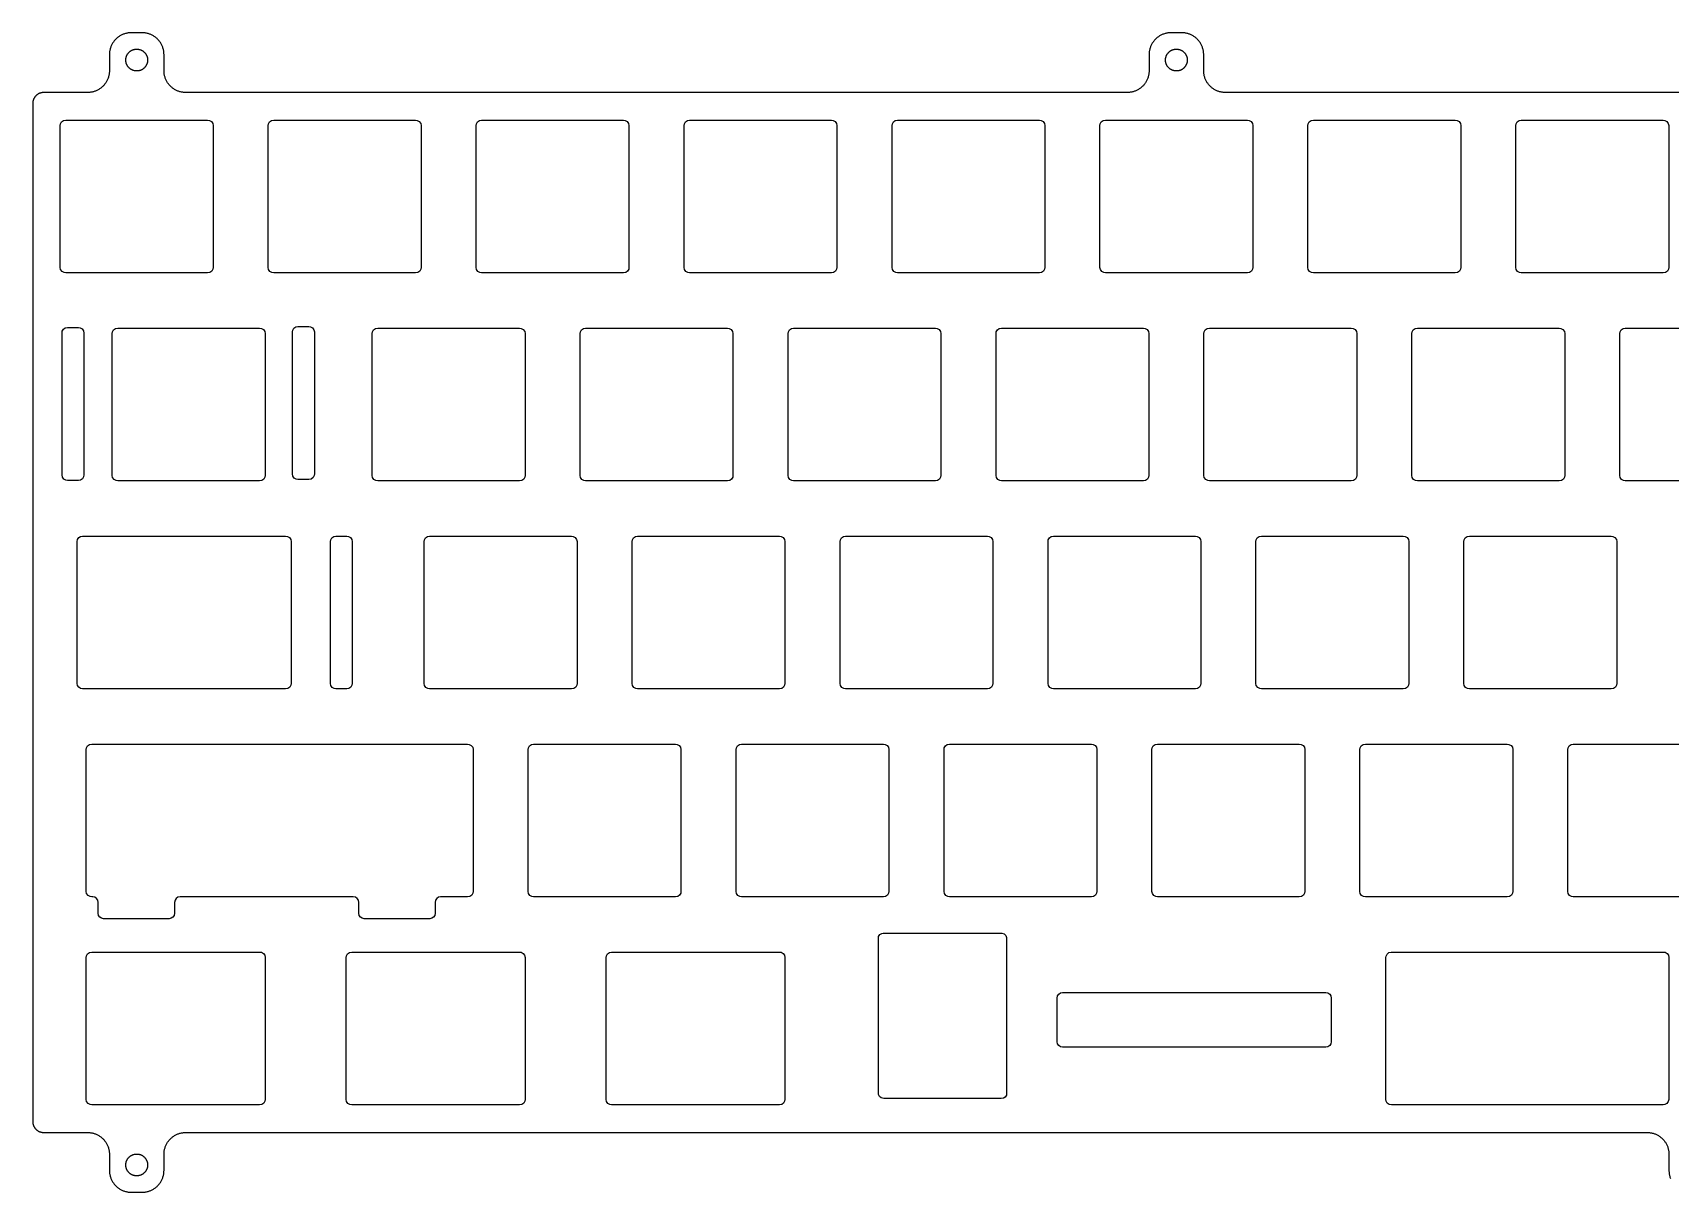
# Model space of a CAD drawing. Header units: millimetres. Extents: x -2 to 303, y -159 to -53.
# Drawn here: x -1.8 to 148.2, y -158.8 to -52.6 of the extents above; entities that cross this region are included whole.
import ezdxf

# ---------------------------------------------------------------- set-up
doc = ezdxf.new("R2010")
doc.units = ezdxf.units.MM
doc.layers.get('0').update_dxf_attribs({"linetype": 'CONTINUOUS'})

msp = doc.modelspace()

# ---------------------------------------------------------------- linework, layer by layer
msp.add_lwpolyline([(193.72159, -58.05837), (107.47159, -58.05837), (107.40331, -58.05721), (107.33511, -58.05371), (107.26706, -58.04789), (107.19926, -58.03974), (107.13177, -58.02929), (107.06468, -58.01654), (106.99806, -58.00151), (106.932, -57.98421), (106.86656, -57.96466), (106.80183, -57.94289), (106.73788, -57.91893), (106.67479, -57.8928), (106.61262, -57.86452), (106.55146, -57.83414), (106.49137, -57.80169), (106.43242, -57.76721), (106.37469, -57.73074), (106.31823, -57.69231), (106.26312, -57.65198), (106.20942, -57.6098), (106.15718, -57.5658), (106.10648, -57.52004), (106.05738, -57.47259), (106.00992, -57.42348), (105.96416, -57.37278), (105.92017, -57.32055), (105.87798, -57.26685), (105.83765, -57.21173), (105.79923, -57.15528), (105.76275, -57.09754), (105.72827, -57.03859), (105.69582, -56.9785), (105.66544, -56.91734), (105.63717, -56.85517), (105.61103, -56.79208), (105.58707, -56.72813), (105.5653, -56.6634), (105.54576, -56.59797), (105.52846, -56.5319), (105.51342, -56.46528), (105.50067, -56.39819), (105.49022, -56.33071), (105.48208, -56.2629), (105.47625, -56.19486), (105.47276, -56.12665), (105.47159, -56.05837), (105.47159, -54.58337), (105.47042, -54.51509), (105.46693, -54.44689), (105.46111, -54.37884), (105.45296, -54.31104), (105.44251, -54.24355), (105.42976, -54.17646), (105.41473, -54.10984), (105.39743, -54.04378), (105.37788, -53.97834), (105.35611, -53.91361), (105.33215, -53.84966), (105.30601, -53.78657), (105.27774, -53.72441), (105.24736, -53.66324), (105.21491, -53.60315), (105.18043, -53.5442), (105.14396, -53.48647), (105.10553, -53.43001), (105.0652, -53.3749), (105.02301, -53.3212), (104.97902, -53.26897), (104.93326, -53.21827), (104.8858, -53.16916), (104.8367, -53.1217), (104.786, -53.07595), (104.73377, -53.03195), (104.68006, -52.98976), (104.62495, -52.94943), (104.56849, -52.91101), (104.51076, -52.87453), (104.45181, -52.84005), (104.39172, -52.8076), (104.33056, -52.77722), (104.26839, -52.74895), (104.2053, -52.72282), (104.14135, -52.69885), (104.07662, -52.67708), (104.01118, -52.65754), (103.94512, -52.64024), (103.8785, -52.6252), (103.81141, -52.61245), (103.74392, -52.602), (103.67612, -52.59386), (103.60808, -52.58804), (103.53987, -52.58454), (103.47159, -52.58337), (102.47159, -52.58337), (102.40331, -52.58454), (102.33511, -52.58804), (102.26706, -52.59386), (102.19926, -52.602), (102.13177, -52.61245), (102.06468, -52.6252), (101.99806, -52.64024), (101.932, -52.65754), (101.86656, -52.67708), (101.80183, -52.69885), (101.73788, -52.72282), (101.67479, -52.74895), (101.61262, -52.77722), (101.55146, -52.8076), (101.49137, -52.84005), (101.43242, -52.87453), (101.37469, -52.91101), (101.31823, -52.94943), (101.26312, -52.98976), (101.20942, -53.03195), (101.15718, -53.07595), (101.10648, -53.1217), (101.05738, -53.16916), (101.00992, -53.21827), (100.96416, -53.26897), (100.92017, -53.3212), (100.87798, -53.3749), (100.83765, -53.43001), (100.79923, -53.48647), (100.76275, -53.5442), (100.72827, -53.60315), (100.69582, -53.66324), (100.66544, -53.72441), (100.63717, -53.78657), (100.61103, -53.84966), (100.58707, -53.91361), (100.5653, -53.97834), (100.54576, -54.04378), (100.52846, -54.10984), (100.51342, -54.17646), (100.50067, -54.24355), (100.49022, -54.31104), (100.48208, -54.37884), (100.47625, -54.44689), (100.47276, -54.51509), (100.47159, -54.58337), (100.47159, -56.05837), (100.47042, -56.12665), (100.46693, -56.19486), (100.46111, -56.2629), (100.45296, -56.33071), (100.44251, -56.39819), (100.42976, -56.46528), (100.41473, -56.5319), (100.39743, -56.59797), (100.37788, -56.6634), (100.35611, -56.72813), (100.33215, -56.79208), (100.30601, -56.85517), (100.27774, -56.91734), (100.24736, -56.9785), (100.21491, -57.03859), (100.18043, -57.09754), (100.14396, -57.15528), (100.10553, -57.21173), (100.0652, -57.26685), (100.02301, -57.32055), (99.97902, -57.37278), (99.93326, -57.42348), (99.8858, -57.47259), (99.8367, -57.52004), (99.786, -57.5658), (99.73377, -57.6098), (99.68006, -57.65198), (99.62495, -57.69231), (99.56849, -57.73074), (99.51076, -57.76721), (99.45181, -57.80169), (99.39172, -57.83414), (99.33056, -57.86452), (99.26839, -57.8928), (99.2053, -57.91893), (99.14135, -57.94289), (99.07662, -57.96466), (99.01118, -57.98421), (98.94512, -58.00151), (98.8785, -58.01654), (98.81141, -58.02929), (98.74392, -58.03974), (98.67612, -58.04789), (98.60808, -58.05371), (98.53987, -58.05721), (98.47159, -58.05837), (12.22159, -58.05837), (12.15331, -58.05721), (12.08511, -58.05371), (12.01706, -58.04789), (11.94926, -58.03974), (11.88177, -58.02929), (11.81468, -58.01654), (11.74806, -58.00151), (11.682, -57.98421), (11.61656, -57.96466), (11.55183, -57.94289), (11.48788, -57.91893), (11.42479, -57.8928), (11.36262, -57.86452), (11.30146, -57.83414), (11.24137, -57.80169), (11.18242, -57.76721), (11.12469, -57.73074), (11.06823, -57.69231), (11.01312, -57.65198), (10.95942, -57.6098), (10.90718, -57.5658), (10.85648, -57.52004), (10.80738, -57.47259), (10.75992, -57.42348), (10.71416, -57.37278), (10.67017, -57.32055), (10.62798, -57.26685), (10.58765, -57.21173), (10.54923, -57.15528), (10.51275, -57.09754), (10.47827, -57.03859), (10.44582, -56.9785), (10.41544, -56.91734), (10.38717, -56.85517), (10.36103, -56.79208), (10.33707, -56.72813), (10.3153, -56.6634), (10.29576, -56.59797), (10.27846, -56.5319), (10.26342, -56.46528), (10.25067, -56.39819), (10.24022, -56.33071), (10.23208, -56.2629), (10.22625, -56.19486), (10.22276, -56.12665), (10.22159, -56.05837), (10.22159, -54.58337), (10.22042, -54.51509), (10.21693, -54.44689), (10.21111, -54.37884), (10.20296, -54.31104), (10.19251, -54.24355), (10.17976, -54.17646), (10.16473, -54.10984), (10.14743, -54.04378), (10.12788, -53.97834), (10.10611, -53.91361), (10.08215, -53.84966), (10.05601, -53.78657), (10.02774, -53.72441), (9.99736, -53.66324), (9.96491, -53.60315), (9.93043, -53.5442), (9.89396, -53.48647), (9.85553, -53.43001), (9.8152, -53.3749), (9.77301, -53.3212), (9.72902, -53.26897), (9.68326, -53.21827), (9.6358, -53.16916), (9.5867, -53.1217), (9.536, -53.07595), (9.48377, -53.03195), (9.43006, -52.98976), (9.37495, -52.94943), (9.31849, -52.91101), (9.26076, -52.87453), (9.20181, -52.84005), (9.14172, -52.8076), (9.08056, -52.77722), (9.01839, -52.74895), (8.9553, -52.72282), (8.89135, -52.69885), (8.82662, -52.67708), (8.76118, -52.65754), (8.69512, -52.64024), (8.6285, -52.6252), (8.56141, -52.61245), (8.49392, -52.602), (8.42612, -52.59386), (8.35808, -52.58804), (8.28987, -52.58454), (8.22159, -52.58337), (7.22159, -52.58337), (7.15331, -52.58454), (7.08511, -52.58804), (7.01706, -52.59386), (6.94926, -52.602), (6.88177, -52.61245), (6.81468, -52.6252), (6.74806, -52.64024), (6.682, -52.65754), (6.61656, -52.67708), (6.55183, -52.69885), (6.48788, -52.72282), (6.42479, -52.74895), (6.36262, -52.77722), (6.30146, -52.8076), (6.24137, -52.84005), (6.18242, -52.87453), (6.12469, -52.91101), (6.06823, -52.94943), (6.01312, -52.98976), (5.95942, -53.03195), (5.90718, -53.07595), (5.85648, -53.1217), (5.80738, -53.16916), (5.75992, -53.21827), (5.71416, -53.26897), (5.67017, -53.3212), (5.62798, -53.3749), (5.58765, -53.43001), (5.54923, -53.48647), (5.51275, -53.5442), (5.47827, -53.60315), (5.44582, -53.66324), (5.41544, -53.72441), (5.38717, -53.78657), (5.36103, -53.84966), (5.33707, -53.91361), (5.3153, -53.97834), (5.29576, -54.04378), (5.27846, -54.10984), (5.26342, -54.17646), (5.25067, -54.24355), (5.24022, -54.31104), (5.23208, -54.37884), (5.22625, -54.44689), (5.22276, -54.51509), (5.22159, -54.58337), (5.22159, -56.05837), (5.22042, -56.12665), (5.21693, -56.19486), (5.21111, -56.2629), (5.20296, -56.33071), (5.19251, -56.39819), (5.17976, -56.46528), (5.16473, -56.5319), (5.14743, -56.59797), (5.12788, -56.6634), (5.10611, -56.72813), (5.08215, -56.79208), (5.05601, -56.85517), (5.02774, -56.91734), (4.99736, -56.9785), (4.96491, -57.03859), (4.93043, -57.09754), (4.89396, -57.15528), (4.85553, -57.21173), (4.8152, -57.26685), (4.77301, -57.32055), (4.72902, -57.37278), (4.68326, -57.42348), (4.6358, -57.47259), (4.5867, -57.52004), (4.536, -57.5658), (4.48377, -57.6098), (4.43006, -57.65198), (4.37495, -57.69231), (4.31849, -57.73074), (4.26076, -57.76721), (4.20181, -57.80169), (4.14172, -57.83414), (4.08056, -57.86452), (4.01839, -57.8928), (3.9553, -57.91893), (3.89135, -57.94289), (3.82662, -57.96466), (3.76118, -57.98421), (3.69512, -58.00151), (3.6285, -58.01654), (3.56141, -58.02929), (3.49392, -58.03974), (3.42612, -58.04789), (3.35808, -58.05371), (3.28987, -58.05721), (3.22159, -58.05837), (-0.80283, -58.05837), (-0.83697, -58.05896), (-0.87107, -58.0607), (-0.90509, -58.06362), (-0.93899, -58.06769), (-0.97274, -58.07291), (-1.00628, -58.07929), (-1.03959, -58.08681), (-1.07262, -58.09546), (-1.10534, -58.10523), (-1.13771, -58.11611), (-1.16968, -58.12809), (-1.20123, -58.14116), (-1.23231, -58.1553), (-1.26289, -58.17049), (-1.29294, -58.18671), (-1.32241, -58.20395), (-1.35128, -58.22219), (-1.37951, -58.2414), (-1.40706, -58.26157), (-1.43391, -58.28266), (-1.46003, -58.30466), (-1.48538, -58.32754), (-1.50993, -58.35126), (-1.53366, -58.37582), (-1.55654, -58.40117), (-1.57854, -58.42728), (-1.59963, -58.45414), (-1.6198, -58.48169), (-1.63901, -58.50992), (-1.65724, -58.53879), (-1.67449, -58.56826), (-1.69071, -58.59831), (-1.7059, -58.62889), (-1.72004, -58.65997), (-1.7331, -58.69152), (-1.74509, -58.72349), (-1.75597, -58.75586), (-1.76574, -58.78857), (-1.77439, -58.82161), (-1.78191, -58.85492), (-1.78828, -58.88846), (-1.79351, -58.92221), (-1.79758, -58.95611), (-1.80049, -58.99013), (-1.80224, -59.02423), (-1.80283, -59.05837), (-1.80283, -152.30625), (-1.80224, -152.34039), (-1.80049, -152.37449), (-1.79758, -152.40851), (-1.79351, -152.44242), (-1.78828, -152.47616), (-1.78191, -152.5097), (-1.77439, -152.54301), (-1.76574, -152.57605), (-1.75597, -152.60876), (-1.74509, -152.64113), (-1.7331, -152.6731), (-1.72004, -152.70465), (-1.7059, -152.73573), (-1.69071, -152.76631), (-1.67449, -152.79636), (-1.65724, -152.82583), (-1.63901, -152.8547), (-1.6198, -152.88293), (-1.59963, -152.91049), (-1.57854, -152.93734), (-1.55654, -152.96345), (-1.53366, -152.9888), (-1.50993, -153.01336), (-1.48538, -153.03708), (-1.46003, -153.05996), (-1.43391, -153.08196), (-1.40706, -153.10305), (-1.37951, -153.12322), (-1.35128, -153.14243), (-1.32241, -153.16067), (-1.29294, -153.17791), (-1.26289, -153.19413), (-1.23231, -153.20932), (-1.20123, -153.22346), (-1.16968, -153.23653), (-1.13771, -153.24851), (-1.10534, -153.25939), (-1.07262, -153.26917), (-1.03959, -153.27782), (-1.00628, -153.28533), (-0.97274, -153.29171), (-0.93899, -153.29693), (-0.90509, -153.30101), (-0.87107, -153.30392), (-0.83697, -153.30567), (-0.80283, -153.30625), (3.22159, -153.30625), (3.28987, -153.30741), (3.35808, -153.31091), (3.42612, -153.31673), (3.49392, -153.32488), (3.56141, -153.33533), (3.6285, -153.34808), (3.69512, -153.36311), (3.76118, -153.38041), (3.82662, -153.39996), (3.89135, -153.42173), (3.9553, -153.44569), (4.01839, -153.47183), (4.08056, -153.5001), (4.14172, -153.53048), (4.20181, -153.56293), (4.26076, -153.59741), (4.31849, -153.63388), (4.37495, -153.67231), (4.43006, -153.71264), (4.48377, -153.75483), (4.536, -153.79882), (4.5867, -153.84458), (4.6358, -153.89204), (4.68326, -153.94114), (4.72902, -153.99184), (4.77301, -154.04407), (4.8152, -154.09778), (4.85553, -154.15289), (4.89396, -154.20934), (4.93043, -154.26708), (4.96491, -154.32603), (4.99736, -154.38612), (5.02774, -154.44728), (5.05601, -154.50945), (5.08215, -154.57254), (5.10611, -154.63649), (5.12788, -154.70122), (5.14743, -154.76666), (5.16473, -154.83272), (5.17976, -154.89934), (5.19251, -154.96643), (5.20296, -155.03392), (5.21111, -155.10172), (5.21693, -155.16976), (5.22042, -155.23797), (5.22159, -155.30625), (5.22159, -156.78137), (5.22276, -156.84965), (5.22625, -156.91786), (5.23208, -156.9859), (5.24022, -157.05371), (5.25067, -157.12119), (5.26342, -157.18828), (5.27846, -157.2549), (5.29576, -157.32097), (5.3153, -157.3864), (5.33707, -157.45113), (5.36103, -157.51508), (5.38717, -157.57817), (5.41544, -157.64034), (5.44582, -157.7015), (5.47827, -157.76159), (5.51275, -157.82054), (5.54923, -157.87828), (5.58765, -157.93473), (5.62798, -157.98984), (5.67017, -158.04355), (5.71416, -158.09578), (5.75992, -158.14648), (5.80738, -158.19559), (5.85648, -158.24304), (5.90718, -158.2888), (5.95942, -158.33279), (6.01312, -158.37498), (6.06823, -158.41531), (6.12469, -158.45374), (6.18242, -158.49021), (6.24137, -158.52469), (6.30146, -158.55714), (6.36262, -158.58752), (6.42479, -158.61579), (6.48788, -158.64193), (6.55183, -158.66589), (6.61656, -158.68766), (6.682, -158.70721), (6.74806, -158.72451), (6.81468, -158.73954), (6.88177, -158.75229), (6.94926, -158.76274), (7.01706, -158.77089), (7.08511, -158.77671), (7.15331, -158.78021), (7.22159, -158.78137), (8.22159, -158.78137), (8.28987, -158.78021), (8.35808, -158.77671), (8.42612, -158.77089), (8.49392, -158.76274), (8.56141, -158.75229), (8.6285, -158.73954), (8.69512, -158.72451), (8.76118, -158.70721), (8.82662, -158.68766), (8.89135, -158.66589), (8.9553, -158.64193), (9.01839, -158.61579), (9.08056, -158.58752), (9.14172, -158.55714), (9.20181, -158.52469), (9.26076, -158.49021), (9.31849, -158.45374), (9.37495, -158.41531), (9.43006, -158.37498), (9.48377, -158.33279), (9.536, -158.2888), (9.5867, -158.24304), (9.6358, -158.19559), (9.68326, -158.14648), (9.72902, -158.09578), (9.77301, -158.04355), (9.8152, -157.98984), (9.85553, -157.93473), (9.89396, -157.87828), (9.93043, -157.82054), (9.96491, -157.76159), (9.99736, -157.7015), (10.02774, -157.64034), (10.05601, -157.57817), (10.08215, -157.51508), (10.10611, -157.45113), (10.12788, -157.3864), (10.14743, -157.32097), (10.16473, -157.2549), (10.17976, -157.18828), (10.19251, -157.12119), (10.20296, -157.05371), (10.21111, -156.9859), (10.21693, -156.91786), (10.22042, -156.84965), (10.22159, -156.78137), (10.22159, -155.30625), (10.22276, -155.23797), (10.22625, -155.16976), (10.23208, -155.10172), (10.24022, -155.03392), (10.25067, -154.96643), (10.26342, -154.89934), (10.27846, -154.83272), (10.29576, -154.76666), (10.3153, -154.70122), (10.33707, -154.63649), (10.36103, -154.57254), (10.38717, -154.50945), (10.41544, -154.44728), (10.44582, -154.38612), (10.47827, -154.32603), (10.51275, -154.26708), (10.54923, -154.20934), (10.58765, -154.15289), (10.62798, -154.09778), (10.67017, -154.04407), (10.71416, -153.99184), (10.75992, -153.94114), (10.80738, -153.89204), (10.85648, -153.84458), (10.90718, -153.79882), (10.95942, -153.75483), (11.01312, -153.71264), (11.06823, -153.67231), (11.12469, -153.63388), (11.18242, -153.59741), (11.24137, -153.56293), (11.30146, -153.53048), (11.36262, -153.5001), (11.42479, -153.47183), (11.48788, -153.44569), (11.55183, -153.42173), (11.61656, -153.39996), (11.682, -153.38041), (11.74806, -153.36311), (11.81468, -153.34808), (11.88177, -153.33533), (11.94926, -153.32488), (12.01706, -153.31673), (12.08511, -153.31091), (12.15331, -153.30741), (12.22159, -153.30625), (146.09659, -153.30625), (146.16487, -153.30741), (146.23308, -153.31091), (146.30112, -153.31673), (146.36892, -153.32488), (146.43641, -153.33533), (146.5035, -153.34808), (146.57012, -153.36311), (146.63618, -153.38041), (146.70162, -153.39996), (146.76635, -153.42173), (146.8303, -153.44569), (146.89339, -153.47183), (146.95556, -153.5001), (147.01672, -153.53048), (147.07681, -153.56293), (147.13576, -153.59741), (147.19349, -153.63388), (147.24995, -153.67231), (147.30506, -153.71264), (147.35877, -153.75483), (147.411, -153.79882), (147.4617, -153.84458), (147.5108, -153.89204), (147.55826, -153.94114), (147.60402, -153.99184), (147.64801, -154.04407), (147.6902, -154.09778), (147.73053, -154.15289), (147.76896, -154.20934), (147.80543, -154.26708), (147.83991, -154.32603), (147.87236, -154.38612), (147.90274, -154.44728), (147.93101, -154.50945), (147.95715, -154.57254), (147.98111, -154.63649), (148.00288, -154.70122), (148.02243, -154.76666), (148.03973, -154.83272), (148.05476, -154.89934), (148.06751, -154.96643), (148.07796, -155.03392), (148.08611, -155.10172), (148.09193, -155.16976), (148.09542, -155.23797), (148.09659, -155.30625), (148.09659, -156.78137), (148.09776, -156.84965), (148.10125, -156.91786), (148.10708, -156.9859), (148.11522, -157.05371), (148.12567, -157.12119), (148.13842, -157.18828), (148.15346, -157.2549), (148.17076, -157.32097), (148.1903, -157.3864), (148.21207, -157.45113), (148.23603, -157.51508)])
for points in [[(8.47889, -54.4303), (8.5011, -54.45698), (8.52237, -54.48441), (8.54267, -54.51256), (8.56199, -54.54141), (8.58029, -54.5709), (8.59756, -54.60101), (8.61378, -54.6317), (8.62891, -54.66294), (8.64296, -54.69468), (8.6559, -54.7269), (8.6677, -54.75954), (8.67837, -54.79257), (8.68789, -54.82595), (8.69624, -54.85964), (8.70342, -54.89361), (8.70941, -54.9278), (8.71422, -54.96217), (8.71783, -54.9967), (8.72024, -55.03133), (8.72144, -55.06602), (8.72144, -55.10073), (8.72024, -55.13542), (8.71783, -55.17005), (8.71422, -55.20457), (8.70941, -55.23895), (8.70342, -55.27314), (8.69624, -55.3071), (8.68789, -55.34079), (8.67837, -55.37418), (8.6677, -55.40721), (8.6559, -55.43985), (8.64296, -55.47206), (8.62891, -55.5038), (8.61378, -55.53504), (8.59756, -55.56573), (8.58029, -55.59585), (8.56199, -55.62534), (8.54267, -55.65418), (8.52237, -55.68233), (8.5011, -55.70977), (8.47889, -55.73644), (8.45577, -55.76233), (8.43176, -55.7874), (8.4069, -55.81163), (8.38121, -55.83497), (8.35473, -55.85741), (8.32748, -55.87892), (8.2995, -55.89947), (8.27083, -55.91904), (8.2415, -55.9376), (8.21154, -55.95513), (8.18099, -55.9716), (8.14988, -55.98701), (8.11826, -56.00133), (8.08616, -56.01455), (8.05362, -56.02664), (8.02069, -56.0376), (7.98739, -56.0474), (7.95377, -56.05605), (7.91987, -56.06352), (7.88573, -56.06981), (7.8514, -56.07491), (7.81691, -56.07882), (7.7823, -56.08153), (7.74762, -56.08303), (7.71291, -56.08334), (7.67821, -56.08243), (7.64356, -56.08032), (7.60901, -56.07702), (7.57459, -56.07251), (7.54035, -56.06681), (7.50633, -56.05993), (7.47256, -56.05187), (7.4391, -56.04264), (7.40598, -56.03226), (7.37324, -56.02074), (7.34091, -56.00808), (7.30905, -55.99431), (7.27768, -55.97944), (7.24685, -55.9635), (7.21659, -55.94649), (7.18694, -55.92844), (7.15793, -55.90938), (7.1296, -55.88932), (7.10199, -55.86829), (7.07512, -55.84631), (7.04903, -55.82341), (7.02375, -55.79962), (6.99931, -55.77497), (6.97574, -55.74949), (6.95307, -55.7232), (6.93133, -55.69614), (6.91054, -55.66835), (6.89072, -55.63984), (6.87191, -55.61067), (6.85412, -55.58087), (6.83738, -55.55046), (6.8217, -55.51949), (6.80711, -55.48799), (6.79361, -55.45601), (6.78124, -55.42358), (6.77, -55.39074), (6.75991, -55.35753), (6.75097, -55.32398), (6.7432, -55.29015), (6.73662, -55.25607), (6.73122, -55.22178), (6.72701, -55.18733), (6.724, -55.15274), (6.72219, -55.11808), (6.72159, -55.08337), (6.72219, -55.04867), (6.724, -55.014), (6.72701, -54.97942), (6.73122, -54.94496), (6.73662, -54.91067), (6.7432, -54.87659), (6.75097, -54.84276), (6.75991, -54.80922), (6.77, -54.77601), (6.78124, -54.74317), (6.79361, -54.71073), (6.80711, -54.67875), (6.8217, -54.64726), (6.83738, -54.61629), (6.85412, -54.58588), (6.87191, -54.55607), (6.89072, -54.5269), (6.91054, -54.4984), (6.93133, -54.4706), (6.95307, -54.44354), (6.97574, -54.41726), (6.99931, -54.39177), (7.02375, -54.36712), (7.04903, -54.34333), (7.07512, -54.32044), (7.10199, -54.29846), (7.1296, -54.27743), (7.15793, -54.25737), (7.18694, -54.2383), (7.21659, -54.22025), (7.24685, -54.20325), (7.27768, -54.1873), (7.30905, -54.17243), (7.34091, -54.15867), (7.37324, -54.14601), (7.40598, -54.13448), (7.4391, -54.1241), (7.47256, -54.11488), (7.50633, -54.10682), (7.54035, -54.09993), (7.57459, -54.09424), (7.60901, -54.08973), (7.64356, -54.08642), (7.67821, -54.08431), (7.71291, -54.08341), (7.74762, -54.08371), (7.7823, -54.08522), (7.81691, -54.08793), (7.8514, -54.09183), (7.88573, -54.09694), (7.91987, -54.10323), (7.95377, -54.1107), (7.98739, -54.11934), (8.02069, -54.12915), (8.05362, -54.14011), (8.08616, -54.1522), (8.11826, -54.16541), (8.14988, -54.17973), (8.18099, -54.19514), (8.21154, -54.21162), (8.2415, -54.22915), (8.27083, -54.24771), (8.2995, -54.26727), (8.32748, -54.28782), (8.35473, -54.30933), (8.38121, -54.33177), (8.4069, -54.35512), (8.43176, -54.37934), (8.45577, -54.40441)], [(102.55905, -54.17243), (102.59091, -54.15867), (102.62324, -54.14601), (102.65598, -54.13448), (102.6891, -54.1241), (102.72256, -54.11488), (102.75633, -54.10682), (102.79035, -54.09993), (102.82459, -54.09424), (102.85901, -54.08973), (102.89356, -54.08642), (102.92821, -54.08431), (102.96291, -54.08341), (102.99762, -54.08371), (103.0323, -54.08522), (103.06691, -54.08793), (103.1014, -54.09183), (103.13573, -54.09694), (103.16987, -54.10323), (103.20377, -54.1107), (103.23739, -54.11934), (103.27069, -54.12915), (103.30362, -54.14011), (103.33616, -54.1522), (103.36826, -54.16541), (103.39988, -54.17973), (103.43099, -54.19514), (103.46154, -54.21162), (103.4915, -54.22915), (103.52083, -54.24771), (103.5495, -54.26727), (103.57748, -54.28782), (103.60473, -54.30933), (103.63121, -54.33177), (103.6569, -54.35512), (103.68176, -54.37934), (103.70577, -54.40441), (103.72889, -54.4303), (103.7511, -54.45698), (103.77237, -54.48441), (103.79267, -54.51256), (103.81199, -54.54141), (103.83029, -54.5709), (103.84756, -54.60101), (103.86378, -54.6317), (103.87891, -54.66294), (103.89296, -54.69468), (103.9059, -54.7269), (103.9177, -54.75954), (103.92837, -54.79257), (103.93789, -54.82595), (103.94624, -54.85964), (103.95342, -54.89361), (103.95941, -54.9278), (103.96422, -54.96217), (103.96783, -54.9967), (103.97024, -55.03133), (103.97144, -55.06602), (103.97144, -55.10073), (103.97024, -55.13542), (103.96783, -55.17005), (103.96422, -55.20457), (103.95941, -55.23895), (103.95342, -55.27314), (103.94624, -55.3071), (103.93789, -55.34079), (103.92837, -55.37418), (103.9177, -55.40721), (103.9059, -55.43985), (103.89296, -55.47206), (103.87891, -55.5038), (103.86378, -55.53504), (103.84756, -55.56573), (103.83029, -55.59585), (103.81199, -55.62534), (103.79267, -55.65418), (103.77237, -55.68233), (103.7511, -55.70977), (103.72889, -55.73644), (103.70577, -55.76233), (103.68176, -55.7874), (103.6569, -55.81163), (103.63121, -55.83497), (103.60473, -55.85741), (103.57748, -55.87892), (103.5495, -55.89947), (103.52083, -55.91904), (103.4915, -55.9376), (103.46154, -55.95513), (103.43099, -55.9716), (103.39988, -55.98701), (103.36826, -56.00133), (103.33616, -56.01455), (103.30362, -56.02664), (103.27069, -56.0376), (103.23739, -56.0474), (103.20377, -56.05605), (103.16987, -56.06352), (103.13573, -56.06981), (103.1014, -56.07491), (103.06691, -56.07882), (103.0323, -56.08153), (102.99762, -56.08303), (102.96291, -56.08334), (102.92821, -56.08243), (102.89356, -56.08032), (102.85901, -56.07702), (102.82459, -56.07251), (102.79035, -56.06681), (102.75633, -56.05993), (102.72256, -56.05187), (102.6891, -56.04264), (102.65598, -56.03226), (102.62324, -56.02074), (102.59091, -56.00808), (102.55905, -55.99431), (102.52768, -55.97944), (102.49685, -55.9635), (102.46659, -55.94649), (102.43694, -55.92844), (102.40793, -55.90938), (102.3796, -55.88932), (102.35199, -55.86829), (102.32512, -55.84631), (102.29903, -55.82341), (102.27375, -55.79962), (102.24931, -55.77497), (102.22574, -55.74949), (102.20307, -55.7232), (102.18133, -55.69614), (102.16054, -55.66835), (102.14072, -55.63984), (102.12191, -55.61067), (102.10412, -55.58087), (102.08738, -55.55046), (102.0717, -55.51949), (102.05711, -55.48799), (102.04361, -55.45601), (102.03124, -55.42358), (102.02, -55.39074), (102.00991, -55.35753), (102.00097, -55.32398), (101.9932, -55.29015), (101.98662, -55.25607), (101.98122, -55.22178), (101.97701, -55.18733), (101.974, -55.15274), (101.97219, -55.11808), (101.97159, -55.08337), (101.97219, -55.04867), (101.974, -55.014), (101.97701, -54.97942), (101.98122, -54.94496), (101.98662, -54.91067), (101.9932, -54.87659), (102.00097, -54.84276), (102.00991, -54.80922), (102.02, -54.77601), (102.03124, -54.74317), (102.04361, -54.71073), (102.05711, -54.67875), (102.0717, -54.64726), (102.08738, -54.61629), (102.10412, -54.58588), (102.12191, -54.55607), (102.14072, -54.5269), (102.16054, -54.4984), (102.18133, -54.4706), (102.20307, -54.44354), (102.22574, -54.41726), (102.24931, -54.39177), (102.27375, -54.36712), (102.29903, -54.34333), (102.32512, -54.32044), (102.35199, -54.29846), (102.3796, -54.27743), (102.40793, -54.25737), (102.43694, -54.2383), (102.46659, -54.22025), (102.49685, -54.20325), (102.52768, -54.1873)], [(0.72174, -74.08084), (0.72174, -61.08084), (0.74811, -60.92264), (0.84381, -60.73904), (1.02208, -60.61365), (1.22174, -60.58084), (14.22174, -60.58084), (14.37994, -60.60721), (14.56354, -60.70291), (14.68893, -60.88118), (14.72174, -61.08084), (14.72174, -74.08084), (14.69537, -74.23904), (14.59967, -74.42264), (14.4214, -74.54803), (14.22174, -74.58084), (1.22174, -74.58084), (1.06354, -74.55447), (0.87994, -74.45877), (0.75455, -74.2805)], [(20.27174, -60.58084), (33.27174, -60.58084), (33.42994, -60.60721), (33.61354, -60.70291), (33.73893, -60.88118), (33.77174, -61.08084), (33.77174, -74.08084), (33.74537, -74.23904), (33.64967, -74.42264), (33.4714, -74.54803), (33.27174, -74.58084), (20.27174, -74.58084), (20.11354, -74.55447), (19.92994, -74.45877), (19.80455, -74.2805), (19.77174, -74.08084), (19.77174, -61.08084), (19.79811, -60.92264), (19.89381, -60.73904), (20.07208, -60.61365)], [(39.32174, -60.58084), (52.32174, -60.58084), (52.47994, -60.60721), (52.66354, -60.70291), (52.78893, -60.88118), (52.82174, -61.08084), (52.82174, -74.08084), (52.79537, -74.23904), (52.69967, -74.42264), (52.5214, -74.54803), (52.32174, -74.58084), (39.32174, -74.58084), (39.16354, -74.55447), (38.97994, -74.45877), (38.85455, -74.2805), (38.82174, -74.08084), (38.82174, -61.08084), (38.84811, -60.92264), (38.94381, -60.73904), (39.12208, -60.61365)], [(58.37174, -60.58084), (71.37174, -60.58084), (71.52994, -60.60721), (71.71354, -60.70291), (71.83893, -60.88118), (71.87174, -61.08084), (71.87174, -74.08084), (71.84537, -74.23904), (71.74967, -74.42264), (71.5714, -74.54803), (71.37174, -74.58084), (58.37174, -74.58084), (58.21354, -74.55447), (58.02994, -74.45877), (57.90455, -74.2805), (57.87174, -74.08084), (57.87174, -61.08084), (57.89811, -60.92264), (57.99381, -60.73904), (58.17208, -60.61365)], [(90.42174, -74.58084), (77.42174, -74.58084), (77.26354, -74.55447), (77.07994, -74.45877), (76.95455, -74.2805), (76.92174, -74.08084), (76.92174, -61.08084), (76.94811, -60.92264), (77.04381, -60.73904), (77.22208, -60.61365), (77.42174, -60.58084), (90.42174, -60.58084), (90.57994, -60.60721), (90.76354, -60.70291), (90.88893, -60.88118), (90.92174, -61.08084), (90.92174, -74.08084), (90.89537, -74.23904), (90.79967, -74.42264), (90.6214, -74.54803)], [(109.97174, -61.08084), (109.97174, -74.08084), (109.94537, -74.23904), (109.84967, -74.42264), (109.6714, -74.54803), (109.47174, -74.58084), (96.47174, -74.58084), (96.31354, -74.55447), (96.12994, -74.45877), (96.00455, -74.2805), (95.97174, -74.08084), (95.97174, -61.08084), (95.99811, -60.92264), (96.09381, -60.73904), (96.27208, -60.61365), (96.47174, -60.58084), (109.47174, -60.58084), (109.62994, -60.60721), (109.81354, -60.70291), (109.93893, -60.88118)], [(128.52174, -74.58084), (115.52174, -74.58084), (115.36354, -74.55447), (115.17994, -74.45877), (115.05455, -74.2805), (115.02174, -74.08084), (115.02174, -61.08084), (115.04811, -60.92264), (115.14381, -60.73904), (115.32208, -60.61365), (115.52174, -60.58084), (128.52174, -60.58084), (128.67994, -60.60721), (128.86354, -60.70291), (128.98893, -60.88118), (129.02174, -61.08084), (129.02174, -74.08084), (128.99537, -74.23904), (128.89967, -74.42264), (128.7214, -74.54803)], [(148.07174, -61.08084), (148.07174, -74.08084), (148.04537, -74.23904), (147.94967, -74.42264), (147.7714, -74.54803), (147.57174, -74.58084), (134.57174, -74.58084), (134.41354, -74.55447), (134.22994, -74.45877), (134.10455, -74.2805), (134.07174, -74.08084), (134.07174, -61.08084), (134.09811, -60.92264), (134.19381, -60.73904), (134.37208, -60.61365), (134.57174, -60.58084), (147.57174, -60.58084), (147.72994, -60.60721), (147.91354, -60.70291), (148.03893, -60.88118)], [(21.99624, -92.98884), (21.99624, -79.98884), (22.02261, -79.83064), (22.11831, -79.64704), (22.29658, -79.52165), (22.49624, -79.48884), (23.49624, -79.48884), (23.65444, -79.51521), (23.83804, -79.61091), (23.96343, -79.78918), (23.99624, -79.98884), (23.99624, -92.98884), (23.96987, -93.14704), (23.87417, -93.33064), (23.6959, -93.45603), (23.49624, -93.48884), (22.49624, -93.48884), (22.33804, -93.46247), (22.15444, -93.36677), (22.02905, -93.1885)], [(2.87824, -80.08384), (2.87824, -93.08384), (2.85187, -93.24204), (2.75617, -93.42564), (2.5779, -93.55103), (2.37824, -93.58384), (1.37824, -93.58384), (1.22004, -93.55747), (1.03644, -93.46177), (0.91105, -93.2835), (0.87824, -93.08384), (0.87824, -80.08384), (0.90461, -79.92564), (1.00031, -79.74204), (1.17858, -79.61665), (1.37824, -79.58384), (2.37824, -79.58384), (2.53644, -79.61021), (2.72004, -79.70591), (2.84543, -79.88418)], [(5.98424, -79.63084), (18.98424, -79.63084), (19.14244, -79.65721), (19.32604, -79.75291), (19.45143, -79.93118), (19.48424, -80.13084), (19.48424, -93.13084), (19.45787, -93.28904), (19.36217, -93.47264), (19.1839, -93.59803), (18.98424, -93.63084), (5.98424, -93.63084), (5.82604, -93.60447), (5.64244, -93.50877), (5.51705, -93.3305), (5.48424, -93.13084), (5.48424, -80.13084), (5.51061, -79.97264), (5.60631, -79.78904), (5.78458, -79.66365)], [(43.29674, -80.13084), (43.29674, -93.13084), (43.27037, -93.28904), (43.17467, -93.47264), (42.9964, -93.59803), (42.79674, -93.63084), (29.79674, -93.63084), (29.63854, -93.60447), (29.45494, -93.50877), (29.32955, -93.3305), (29.29674, -93.13084), (29.29674, -80.13084), (29.32311, -79.97264), (29.41881, -79.78904), (29.59708, -79.66365), (29.79674, -79.63084), (42.79674, -79.63084), (42.95494, -79.65721), (43.13854, -79.75291), (43.26393, -79.93118)], [(48.34674, -93.13084), (48.34674, -80.13084), (48.37311, -79.97264), (48.46881, -79.78904), (48.64708, -79.66365), (48.84674, -79.63084), (61.84674, -79.63084), (62.00494, -79.65721), (62.18854, -79.75291), (62.31393, -79.93118), (62.34674, -80.13084), (62.34674, -93.13084), (62.32037, -93.28904), (62.22467, -93.47264), (62.0464, -93.59803), (61.84674, -93.63084), (48.84674, -93.63084), (48.68854, -93.60447), (48.50494, -93.50877), (48.37955, -93.3305)], [(67.89674, -79.63084), (80.89674, -79.63084), (81.05494, -79.65721), (81.23854, -79.75291), (81.36393, -79.93118), (81.39674, -80.13084), (81.39674, -93.13084), (81.37037, -93.28904), (81.27467, -93.47264), (81.0964, -93.59803), (80.89674, -93.63084), (67.89674, -93.63084), (67.73854, -93.60447), (67.55494, -93.50877), (67.42955, -93.3305), (67.39674, -93.13084), (67.39674, -80.13084), (67.42311, -79.97264), (67.51881, -79.78904), (67.69708, -79.66365)], [(100.44674, -80.13084), (100.44674, -93.13084), (100.42037, -93.28904), (100.32467, -93.47264), (100.1464, -93.59803), (99.94674, -93.63084), (86.94674, -93.63084), (86.78854, -93.60447), (86.60494, -93.50877), (86.47955, -93.3305), (86.44674, -93.13084), (86.44674, -80.13084), (86.47311, -79.97264), (86.56881, -79.78904), (86.74708, -79.66365), (86.94674, -79.63084), (99.94674, -79.63084), (100.10494, -79.65721), (100.28854, -79.75291), (100.41393, -79.93118)], [(105.99674, -79.63084), (118.99674, -79.63084), (119.15494, -79.65721), (119.33854, -79.75291), (119.46393, -79.93118), (119.49674, -80.13084), (119.49674, -93.13084), (119.47037, -93.28904), (119.37467, -93.47264), (119.1964, -93.59803), (118.99674, -93.63084), (105.99674, -93.63084), (105.83854, -93.60447), (105.65494, -93.50877), (105.52955, -93.3305), (105.49674, -93.13084), (105.49674, -80.13084), (105.52311, -79.97264), (105.61881, -79.78904), (105.79708, -79.66365)], [(124.54674, -93.13084), (124.54674, -80.13084), (124.57311, -79.97264), (124.66881, -79.78904), (124.84708, -79.66365), (125.04674, -79.63084), (138.04674, -79.63084), (138.20494, -79.65721), (138.38854, -79.75291), (138.51393, -79.93118), (138.54674, -80.13084), (138.54674, -93.13084), (138.52037, -93.28904), (138.42467, -93.47264), (138.2464, -93.59803), (138.04674, -93.63084), (125.04674, -93.63084), (124.88854, -93.60447), (124.70494, -93.50877), (124.57955, -93.3305)], [(157.59674, -80.13084), (157.59674, -93.13084), (157.57037, -93.28904), (157.47467, -93.47264), (157.2964, -93.59803), (157.09674, -93.63084), (144.09674, -93.63084), (143.93854, -93.60447), (143.75494, -93.50877), (143.62955, -93.3305), (143.59674, -93.13084), (143.59674, -80.13084), (143.62311, -79.97264), (143.71881, -79.78904), (143.89708, -79.66365), (144.09674, -79.63084), (157.09674, -79.63084), (157.25494, -79.65721), (157.43854, -79.75291), (157.56393, -79.93118)], [(25.49186, -99.02264), (25.58756, -98.83904), (25.76583, -98.71365), (25.96549, -98.68084), (26.96549, -98.68084), (27.12369, -98.70721), (27.30729, -98.80291), (27.43268, -98.98118), (27.46549, -99.18084), (27.46549, -112.18084), (27.43912, -112.33904), (27.34342, -112.52264), (27.16515, -112.64803), (26.96549, -112.68084), (25.96549, -112.68084), (25.80729, -112.65447), (25.62369, -112.55877), (25.4983, -112.3805), (25.46549, -112.18084), (25.46549, -99.18084)], [(34.05924, -112.18084), (34.05924, -99.18084), (34.08561, -99.02264), (34.18131, -98.83904), (34.35958, -98.71365), (34.55924, -98.68084), (47.55924, -98.68084), (47.71744, -98.70721), (47.90104, -98.80291), (48.02643, -98.98118), (48.05924, -99.18084), (48.05924, -112.18084), (48.03287, -112.33904), (47.93717, -112.52264), (47.7589, -112.64803), (47.55924, -112.68084), (34.55924, -112.68084), (34.40104, -112.65447), (34.21744, -112.55877), (34.09205, -112.3805)], [(53.10924, -112.18084), (53.10924, -99.18084), (53.13561, -99.02264), (53.23131, -98.83904), (53.40958, -98.71365), (53.60924, -98.68084), (66.60924, -98.68084), (66.76744, -98.70721), (66.95104, -98.80291), (67.07643, -98.98118), (67.10924, -99.18084), (67.10924, -112.18084), (67.08287, -112.33904), (66.98717, -112.52264), (66.8089, -112.64803), (66.60924, -112.68084), (53.60924, -112.68084), (53.45104, -112.65447), (53.26744, -112.55877), (53.14205, -112.3805)], [(86.15924, -99.18084), (86.15924, -112.18084), (86.13287, -112.33904), (86.03717, -112.52264), (85.8589, -112.64803), (85.65924, -112.68084), (72.65924, -112.68084), (72.50104, -112.65447), (72.31744, -112.55877), (72.19205, -112.3805), (72.15924, -112.18084), (72.15924, -99.18084), (72.18561, -99.02264), (72.28131, -98.83904), (72.45958, -98.71365), (72.65924, -98.68084), (85.65924, -98.68084), (85.81744, -98.70721), (86.00104, -98.80291), (86.12643, -98.98118)], [(91.20924, -112.18084), (91.20924, -99.18084), (91.23561, -99.02264), (91.33131, -98.83904), (91.50958, -98.71365), (91.70924, -98.68084), (104.70924, -98.68084), (104.86744, -98.70721), (105.05104, -98.80291), (105.17643, -98.98118), (105.20924, -99.18084), (105.20924, -112.18084), (105.18287, -112.33904), (105.08717, -112.52264), (104.9089, -112.64803), (104.70924, -112.68084), (91.70924, -112.68084), (91.55104, -112.65447), (91.36744, -112.55877), (91.24205, -112.3805)], [(124.25924, -99.18084), (124.25924, -112.18084), (124.23287, -112.33904), (124.13717, -112.52264), (123.9589, -112.64803), (123.75924, -112.68084), (110.75924, -112.68084), (110.60104, -112.65447), (110.41744, -112.55877), (110.29205, -112.3805), (110.25924, -112.18084), (110.25924, -99.18084), (110.28561, -99.02264), (110.38131, -98.83904), (110.55958, -98.71365), (110.75924, -98.68084), (123.75924, -98.68084), (123.91744, -98.70721), (124.10104, -98.80291), (124.22643, -98.98118)], [(142.80924, -112.68084), (129.80924, -112.68084), (129.65104, -112.65447), (129.46744, -112.55877), (129.34205, -112.3805), (129.30924, -112.18084), (129.30924, -99.18084), (129.33561, -99.02264), (129.43131, -98.83904), (129.60958, -98.71365), (129.80924, -98.68084), (142.80924, -98.68084), (142.96744, -98.70721), (143.15104, -98.80291), (143.27643, -98.98118), (143.30924, -99.18084), (143.30924, -112.18084), (143.28287, -112.33904), (143.18717, -112.52264), (143.0089, -112.64803)], [(57.55787, -131.38904), (57.46217, -131.57264), (57.2839, -131.69803), (57.08424, -131.73084), (44.08424, -131.73084), (43.92604, -131.70447), (43.74244, -131.60877), (43.61705, -131.4305), (43.58424, -131.23084), (43.58424, -118.23084), (43.61061, -118.07264), (43.70631, -117.88904), (43.88458, -117.76365), (44.08424, -117.73084), (57.08424, -117.73084), (57.24244, -117.75721), (57.42604, -117.85291), (57.55143, -118.03118), (57.58424, -118.23084), (57.58424, -131.23084)], [(62.63424, -131.23084), (62.63424, -118.23084), (62.66061, -118.07264), (62.75631, -117.88904), (62.93458, -117.76365), (63.13424, -117.73084), (76.13424, -117.73084), (76.29244, -117.75721), (76.47604, -117.85291), (76.60143, -118.03118), (76.63424, -118.23084), (76.63424, -131.23084), (76.60787, -131.38904), (76.51217, -131.57264), (76.3339, -131.69803), (76.13424, -131.73084), (63.13424, -131.73084), (62.97604, -131.70447), (62.79244, -131.60877), (62.66705, -131.4305)], [(82.18424, -117.73084), (95.18424, -117.73084), (95.34244, -117.75721), (95.52604, -117.85291), (95.65143, -118.03118), (95.68424, -118.23084), (95.68424, -131.23084), (95.65787, -131.38904), (95.56217, -131.57264), (95.3839, -131.69803), (95.18424, -131.73084), (82.18424, -131.73084), (82.02604, -131.70447), (81.84244, -131.60877), (81.71705, -131.4305), (81.68424, -131.23084), (81.68424, -118.23084), (81.71061, -118.07264), (81.80631, -117.88904), (81.98458, -117.76365)], [(101.23424, -117.73084), (114.23424, -117.73084), (114.39244, -117.75721), (114.57604, -117.85291), (114.70143, -118.03118), (114.73424, -118.23084), (114.73424, -131.23084), (114.70787, -131.38904), (114.61217, -131.57264), (114.4339, -131.69803), (114.23424, -131.73084), (101.23424, -131.73084), (101.07604, -131.70447), (100.89244, -131.60877), (100.76705, -131.4305), (100.73424, -131.23084), (100.73424, -118.23084), (100.76061, -118.07264), (100.85631, -117.88904), (101.03458, -117.76365)], [(133.28424, -131.73084), (120.28424, -131.73084), (120.12604, -131.70447), (119.94244, -131.60877), (119.81705, -131.4305), (119.78424, -131.23084), (119.78424, -118.23084), (119.81061, -118.07264), (119.90631, -117.88904), (120.08458, -117.76365), (120.28424, -117.73084), (133.28424, -117.73084), (133.44244, -117.75721), (133.62604, -117.85291), (133.75143, -118.03118), (133.78424, -118.23084), (133.78424, -131.23084), (133.75787, -131.38904), (133.66217, -131.57264), (133.4839, -131.69803)], [(138.83424, -131.23084), (138.83424, -118.23084), (138.86061, -118.07264), (138.95631, -117.88904), (139.13458, -117.76365), (139.33424, -117.73084), (152.33424, -117.73084), (152.49244, -117.75721), (152.67604, -117.85291), (152.80143, -118.03118), (152.83424, -118.23084), (152.83424, -131.23084), (152.80787, -131.38904), (152.71217, -131.57264), (152.5339, -131.69803), (152.33424, -131.73084), (139.33424, -131.73084), (139.17604, -131.70447), (138.99244, -131.60877), (138.86705, -131.4305)], [(75.76861, -150.00528), (75.6855, -149.82243), (75.66549, -149.6858), (75.66549, -135.55353), (75.69245, -135.35397), (75.7969, -135.17612), (75.97395, -135.07522), (76.11495, -135.05609), (86.97203, -135.05609), (87.18041, -135.10105), (87.3415, -135.25736), (87.41149, -135.45718), (87.42149, -135.55353), (87.42149, -149.6858), (87.3969, -149.88511), (87.29861, -150.0622), (87.11905, -150.1629), (86.92884, -150.18575), (76.15814, -150.18575), (75.92974, -150.13963)], [(19.48424, -137.28084), (19.48424, -150.28084), (19.45787, -150.43904), (19.36217, -150.62264), (19.1839, -150.74803), (18.98424, -150.78084), (3.60299, -150.78084), (3.44479, -150.75447), (3.26119, -150.65877), (3.1358, -150.4805), (3.10299, -150.28084), (3.10299, -137.28084), (3.12936, -137.12264), (3.22506, -136.93904), (3.40333, -136.81365), (3.60299, -136.78084), (18.98424, -136.78084), (19.14244, -136.80721), (19.32604, -136.90291), (19.45143, -137.08118)], [(27.41549, -136.78084), (42.79649, -136.78084), (42.95469, -136.80721), (43.13829, -136.90291), (43.26368, -137.08118), (43.29649, -137.28084), (43.29649, -150.28084), (43.27012, -150.43904), (43.17442, -150.62264), (42.99615, -150.74803), (42.79649, -150.78084), (27.41549, -150.78084), (27.25729, -150.75447), (27.07369, -150.65877), (26.9483, -150.4805), (26.91549, -150.28084), (26.91549, -137.28084), (26.94186, -137.12264), (27.03756, -136.93904), (27.21583, -136.81365)], [(50.72774, -150.28084), (50.72774, -137.28084), (50.75411, -137.12264), (50.84981, -136.93904), (51.02808, -136.81365), (51.22774, -136.78084), (66.60899, -136.78084), (66.76719, -136.80721), (66.95079, -136.90291), (67.07618, -137.08118), (67.10899, -137.28084), (67.10899, -150.28084), (67.08262, -150.43904), (66.98692, -150.62264), (66.80865, -150.74803), (66.60899, -150.78084), (51.22774, -150.78084), (51.06954, -150.75447), (50.88594, -150.65877), (50.76055, -150.4805)], [(148.07149, -137.28084), (148.07149, -150.28084), (148.03868, -150.4805), (147.91329, -150.65877), (147.72969, -150.75447), (147.57149, -150.78084), (122.66549, -150.78084), (122.46583, -150.74803), (122.28756, -150.62264), (122.19186, -150.43904), (122.16549, -150.28084), (122.16549, -137.28084), (122.18014, -137.16489), (122.26597, -136.96144), (122.42297, -136.8272), (122.64553, -136.78124), (147.59145, -136.78124), (147.74334, -136.80748), (147.9196, -136.90304), (148.03999, -137.08121)], [(6.89072, -155.7249), (6.91054, -155.6964), (6.93133, -155.6686), (6.95307, -155.64154), (6.97574, -155.61526), (6.99931, -155.58977), (7.02375, -155.56512), (7.04903, -155.54133), (7.07512, -155.51844), (7.10199, -155.49646), (7.1296, -155.47543), (7.15793, -155.45537), (7.18694, -155.4363), (7.21659, -155.41825), (7.24685, -155.40125), (7.27768, -155.3853), (7.30905, -155.37043), (7.34091, -155.35666), (7.37324, -155.34401), (7.40598, -155.33248), (7.4391, -155.3221), (7.47256, -155.31287), (7.50633, -155.30482), (7.54035, -155.29793), (7.57459, -155.29224), (7.60901, -155.28773), (7.64356, -155.28442), (7.67821, -155.28231), (7.71291, -155.28141), (7.74762, -155.28171), (7.7823, -155.28322), (7.81691, -155.28592), (7.8514, -155.28983), (7.88573, -155.29494), (7.91987, -155.30123), (7.95377, -155.3087), (7.98739, -155.31734), (8.02069, -155.32715), (8.05362, -155.3381), (8.08616, -155.3502), (8.11826, -155.36341), (8.14988, -155.37773), (8.18099, -155.39314), (8.21154, -155.40962), (8.2415, -155.42715), (8.27083, -155.44571), (8.2995, -155.46527), (8.32748, -155.48582), (8.35473, -155.50733), (8.38121, -155.52977), (8.4069, -155.55312), (8.43176, -155.57734), (8.45577, -155.60241), (8.47889, -155.6283), (8.5011, -155.65498), (8.52237, -155.68241), (8.54267, -155.71056), (8.56199, -155.7394), (8.58029, -155.7689), (8.59756, -155.79901), (8.61378, -155.8297), (8.62891, -155.86094), (8.64296, -155.89268), (8.6559, -155.92489), (8.6677, -155.95754), (8.67837, -155.99057), (8.68789, -156.02395), (8.69624, -156.05764), (8.70342, -156.0916), (8.70941, -156.12579), (8.71422, -156.16017), (8.71783, -156.1947), (8.72024, -156.22932), (8.72144, -156.26402), (8.72144, -156.29873), (8.72024, -156.33342), (8.71783, -156.36805), (8.71422, -156.40257), (8.70941, -156.43695), (8.70342, -156.47114), (8.69624, -156.5051), (8.68789, -156.53879), (8.67837, -156.57218), (8.6677, -156.60521), (8.6559, -156.63785), (8.64296, -156.67006), (8.62891, -156.7018), (8.61378, -156.73304), (8.59756, -156.76373), (8.58029, -156.79385), (8.56199, -156.82334), (8.54267, -156.85218), (8.52237, -156.88033), (8.5011, -156.90777), (8.47889, -156.93444), (8.45577, -156.96033), (8.43176, -156.9854), (8.4069, -157.00963), (8.38121, -157.03297), (8.35473, -157.05541), (8.32748, -157.07692), (8.2995, -157.09747), (8.27083, -157.11704), (8.2415, -157.1356), (8.21154, -157.15312), (8.18099, -157.1696), (8.14988, -157.18501), (8.11826, -157.19933), (8.08616, -157.21255), (8.05362, -157.22464), (8.02069, -157.23559), (7.98739, -157.2454), (7.95377, -157.25404), (7.91987, -157.26152), (7.88573, -157.26781), (7.8514, -157.27291), (7.81691, -157.27682), (7.7823, -157.27953), (7.74762, -157.28103), (7.71291, -157.28133), (7.67821, -157.28043), (7.64356, -157.27832), (7.60901, -157.27501), (7.57459, -157.27051), (7.54035, -157.26481), (7.50633, -157.25793), (7.47256, -157.24987), (7.4391, -157.24064), (7.40598, -157.23026), (7.37324, -157.21873), (7.34091, -157.20608), (7.30905, -157.19231), (7.27768, -157.17744), (7.24685, -157.1615), (7.21659, -157.14449), (7.18694, -157.12644), (7.15793, -157.10738), (7.1296, -157.08732), (7.10199, -157.06629), (7.07512, -157.04431), (7.04903, -157.02141), (7.02375, -156.99762), (6.99931, -156.97297), (6.97574, -156.94749), (6.95307, -156.9212), (6.93133, -156.89414), (6.91054, -156.86635), (6.89072, -156.83784), (6.87191, -156.80867), (6.85412, -156.77886), (6.83738, -156.74846), (6.8217, -156.71749), (6.80711, -156.68599), (6.79361, -156.65401), (6.78124, -156.62158), (6.77, -156.58874), (6.75991, -156.55553), (6.75097, -156.52198), (6.7432, -156.48815), (6.73662, -156.45407), (6.73122, -156.41978), (6.72701, -156.38532), (6.724, -156.35074), (6.72219, -156.31608), (6.72159, -156.28137), (6.72219, -156.24666), (6.724, -156.212), (6.72701, -156.17742), (6.73122, -156.14296), (6.73662, -156.10867), (6.7432, -156.07459), (6.75097, -156.04076), (6.75991, -156.00722), (6.77, -155.97401), (6.78124, -155.94116), (6.79361, -155.90873), (6.80711, -155.87675), (6.8217, -155.84526), (6.83738, -155.81429), (6.85412, -155.78388), (6.87191, -155.75407)]]:
    msp.add_lwpolyline(points, close=True)
for points in [[(21.36549, -112.68084), (2.766, -112.68084, -0.414213562), (2.266, -112.18084), (2.266, -99.18084, -0.414213562), (2.766, -98.68084), (21.36549, -98.68084), (21.52369, -98.70721), (21.70729, -98.80291), (21.83268, -98.98118), (21.86549, -99.18084), (21.86549, -112.18084), (21.83912, -112.33904), (21.74342, -112.52264), (21.56515, -112.64803)], [(4.19067, -133.23094), (4.19067, -132.23084, 0.414213562), (3.69067, -131.73084), (3.60324, -131.73084), (3.44504, -131.70447), (3.26144, -131.60877), (3.13605, -131.4305), (3.10324, -131.23084), (3.10324, -118.23084), (3.12961, -118.07264), (3.22531, -117.88904), (3.40358, -117.76365), (3.60324, -117.73084), (38.03424, -117.73084), (38.19244, -117.75721), (38.37604, -117.85291), (38.50143, -118.03118), (38.53424, -118.23084), (38.53424, -131.23084), (38.50787, -131.38904), (38.41217, -131.57264), (38.2339, -131.69803), (38.03424, -131.73084), (35.56667, -131.73084, 0.414213562), (35.06667, -132.23084), (35.06667, -133.23094, -0.414213562), (34.56667, -133.73094), (28.56667, -133.73094, -0.414213562), (28.06667, -133.23094), (28.06667, -132.23084, 0.414213562), (27.56667, -131.73084), (11.69067, -131.73084, 0.414213562), (11.19067, -132.23084), (11.19067, -133.23094, -0.414213562), (10.69067, -133.73094), (4.69067, -133.73094, -0.414213562)], [(92.54449, -140.49072), (116.66549, -140.49072, -0.414213562), (117.16549, -140.99072), (117.16549, -144.99072, -0.414213562), (116.66549, -145.49072), (92.54449, -145.49072, -0.414213562), (92.04449, -144.99072), (92.04449, -140.99072, -0.414213562)]]:
    msp.add_lwpolyline(points, format="xyb", close=True)

doc.saveas('drawing.dxf')
